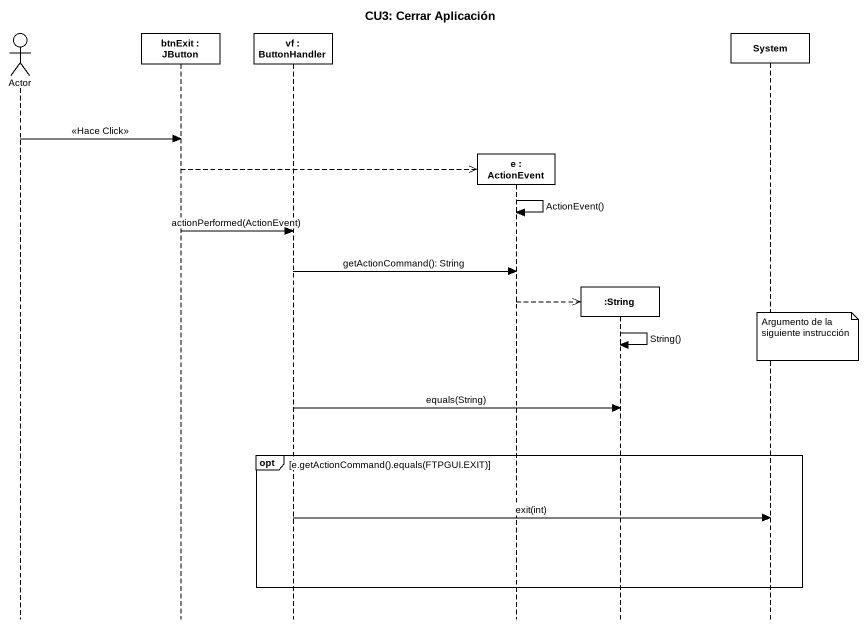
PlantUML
@startuml
title CU3: Cerrar Aplicación
hide footbox
actor "Actor" as Actor_
participant "btnExit : JButton" as btnExit
participant "vf : ButtonHandler" as vf
participant "e : ActionEvent" as e
participant ":String" as String
participant System

Actor_ -> btnExit : <<Hace Click>>
btnExit -->> e **
e -> e : ActionEvent()
btnExit -> vf : actionPerformed(ActionEvent)
vf -> e : getActionCommand(): String
e -->> String **
String -> String : String()
note over System : Argumento de la siguiente instrucción
vf -> String : equals(String)
opt e.getActionCommand().equals(FTPGUI.EXIT)
  vf -> System : exit(int)
end
@enduml
